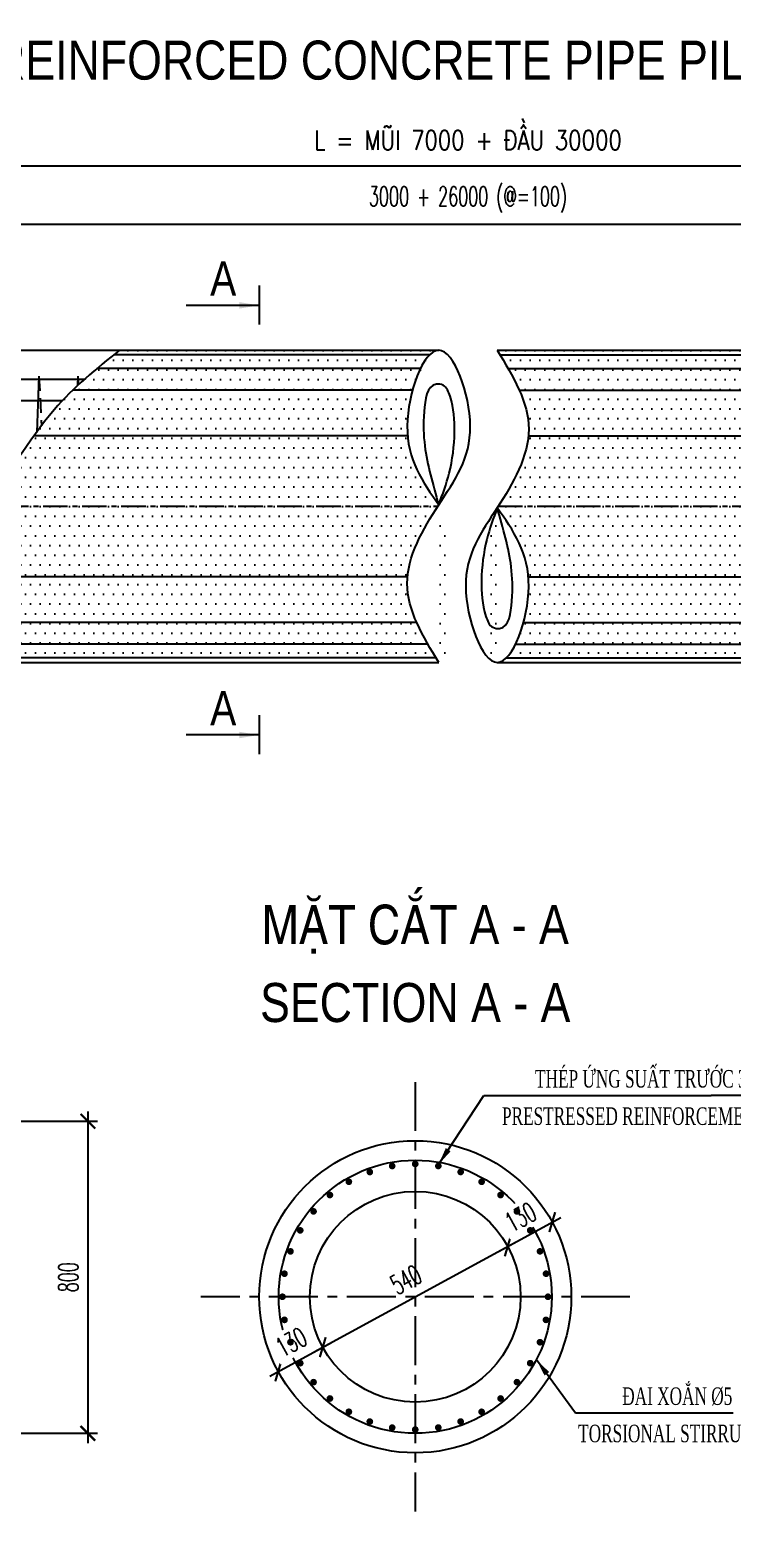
# Model space of a CAD drawing. Extents: x -687 to 808890, y -259 to 107959.
# Drawn here: x 801079 to 802880, y 75470 to 79268 of the extents above; entities that cross this region are included whole.
import ezdxf
from ezdxf.enums import TextEntityAlignment as Align

# ---------------------------------------------------------------- set-up
doc = ezdxf.new("R2010")
doc.units = 0
doc.header["$MEASUREMENT"] = 0
doc.header["$PDMODE"] = 3
doc.linetypes.add('CENTER', pattern=[2, 1.25, -0.25, 0.25, -0.25])
doc.linetypes.add('HIDDEN', pattern=[0.375, 0.25, -0.125])
doc.layers.get('0').update_dxf_attribs({"color": 3, "linetype": 'CONTINUOUS'})
doc.layers.get('DEFPOINTS').update_dxf_attribs({"linetype": 'CONTINUOUS'})
for name, color, linetype in [('Hatch', 5, 'CONTINUOUS'), ('Hidden', 4, 'HIDDEN'), ('Kich thuoc', 4, 'CONTINUOUS'), ('Net vang', 2, 'CONTINUOUS'), ('Text', 3, 'CONTINUOUS'), ('Thep chu', 1, 'CONTINUOUS'), ('Thep dai', 6, 'CONTINUOUS'), ('Tim', 8, 'CENTER')]:
    doc.layers.add(name, color=color, linetype=linetype)
doc.styles.add('Kichthuoc', font='romans.shx', dxfattribs={"width": 0.6})
doc.styles.get("Standard").update_dxf_attribs({"font": 'vntimeh.shx', "width": 0.65})
doc.styles.add('Ten', font='Vharialn.ttf')
doc.styles.add('THUONG', font='vnsimpleh.shx', dxfattribs={"width": 0.8})
doc.dimstyles.new('Dim 250', dxfattribs={"dimscale": 250, "dimtxt": 0.2, "dimasz": 0.15, "dimexe": 0.1, "dimexo": 0.1, "dimgap": 0.1, "dimtad": 1, "dimdec": 0, "dimlfac": -1, "dimzin": 0, "dimdsep": 46, "dimtxsty": 'Kichthuoc', "dimblk": 'ARCHTICK', "dimcen": 0.1, "dimdle": 0.1, "dimclrd": 4, "dimclre": 4, "dimclrt": 3, "dimadec": 0, "dimazin": 0, "dimtfac": 1, "dimtdec": 0, "dimtix": 1, "dimtmove": 2, "dimatfit": 3, "dimfxl": 1, "dimtfill": 1, "dimtolj": 1, "dimtzin": 0, "dimarcsym": 0})
doc.dimstyles.new('Le 250', dxfattribs={"dimscale": 250, "dimtxt": 0.22, "dimasz": 0.18, "dimexe": 0.1, "dimexo": 0.2, "dimgap": 0.1, "dimtad": 1, "dimdec": 0, "dimzin": 0, "dimdsep": 46, "dimtxsty": 'Kichthuoc', "dimblk": 'ARCHTICK', "dimcen": 0, "dimdle": 0.1, "dimclrd": 2, "dimclre": 2, "dimclrt": 256, "dimadec": 0, "dimazin": 0, "dimtfac": 1, "dimtdec": 0, "dimtix": 1, "dimtmove": 2, "dimatfit": 3, "dimfxl": 1, "dimtolj": 1, "dimtzin": 0, "dimarcsym": 0})

# ---------------------------------------------------------------- blocks, each defined once
blk = doc.blocks.new('_ArchTick')
at = {"color": 0, "linetype": 'ByBlock', "const_width": 0.15}
blk.add_lwpolyline([(-0.5, -0.5), (0.5, 0.5)], dxfattribs=at)
blk = doc.blocks.new('*D361')
at = {"layer": 'DEFPOINTS', "color": 0}
for p in [(801015.8, 76470.2), (801015.8, 75670.2), (801228, 75670.2)]:
    blk.add_point(p, dxfattribs=at)
at = {"layer": 'Kich thuoc', "color": 4, "lineweight": -2}
for p, q in [((801228, 76495.2), (801228, 75645.2)), ((801040.8, 76470.2), (801253, 76470.2)), ((801040.8, 75670.2), (801253, 75670.2))]:
    blk.add_line(p, q, dxfattribs=at)
at = {"layer": 'Kich thuoc', "color": 4, "lineweight": -2, "xscale": 37.5, "yscale": 37.5, "zscale": 37.5}
for p, rotation in [((801228, 76470.2), 90), ((801228, 75670.2), 270)]:
    blk.add_blockref('_ArchTick', p, dxfattribs=dict(at, rotation=rotation))
at = {"layer": 'Kich thuoc', "color": 3, "insert": (801178, 76070.2), "char_height": 50, "attachment_point": 5, "rotation": 90, "style": 'Kichthuoc', "bg_fill": 3, "box_fill_scale": 1.25, "bg_fill_color": 9, "bg_fill_true_color": 13158600, "bg_fill_transparency": 0}
blk.add_mtext('\\A1;800', dxfattribs=at)
blk = doc.blocks.new('*D372')
at = {"layer": 'Kich thuoc', "color": 4, "lineweight": -2}
for p, q in [((801694.1, 75816.8), (801852.2, 75902.9)), ((801842.2, 75869), (801842.2, 75869)), ((801728, 75806.8), (801728, 75806.8))]:
    blk.add_line(p, q, dxfattribs=at)
at = {"layer": 'Kich thuoc', "color": 4, "lineweight": -2, "xscale": 37.5, "yscale": 37.5, "zscale": 37.5}
for p, rotation in [((801830.2, 75891), 28.58698925842274), ((801716, 75828.8), 208.5869892584228)]:
    blk.add_blockref('_ArchTick', p, dxfattribs=dict(at, rotation=rotation))
at = {"layer": 'Kich thuoc', "color": 3, "insert": (801749.2, 75903.8), "char_height": 50, "attachment_point": 5, "rotation": 28.587, "style": 'Kichthuoc', "bg_fill": 3, "box_fill_scale": 1.25, "bg_fill_color": 9, "bg_fill_true_color": 13158600, "bg_fill_transparency": 4344276}
blk.add_mtext('\\A1;130', dxfattribs=at)
at = {"layer": 'DEFPOINTS', "color": 0}
for p in [(801830.2, 75891), (801830.2, 75891), (801716, 75828.8)]:
    blk.add_point(p, dxfattribs=at)
blk = doc.blocks.new('*D373')
at = {"layer": 'DEFPOINTS', "color": 0}
for p in [(802304.4, 76149.4), (802304.4, 76149.4), (801830.2, 75891)]:
    blk.add_point(p, dxfattribs=at)
at = {"layer": 'Kich thuoc', "color": 4, "lineweight": -2}
blk.add_line((801808.2, 75879), (802326.3, 76161.3), dxfattribs=at)
at = {"layer": 'Kich thuoc', "color": 4, "lineweight": -2, "xscale": 37.5, "yscale": 37.5, "zscale": 37.5}
for p, rotation in [((802304.4, 76149.4), 28.58698925857877), ((801830.2, 75891), 208.5869892585787)]:
    blk.add_blockref('_ArchTick', p, dxfattribs=dict(at, rotation=rotation))
at = {"layer": 'Kich thuoc', "color": 3, "insert": (802043.4, 76064.1), "char_height": 50, "attachment_point": 5, "rotation": 28.587, "style": 'Kichthuoc', "bg_fill": 3, "box_fill_scale": 1.25, "bg_fill_color": 9, "bg_fill_true_color": 13158600, "bg_fill_transparency": 11732736}
blk.add_mtext('\\A1;540', dxfattribs=at)
blk = doc.blocks.new('*D374')
at = {"layer": 'Kich thuoc', "color": 4, "lineweight": -2}
for p, q in [((802282.4, 76137.4), (802440.5, 76223.5)), ((802430.5, 76189.6), (802430.5, 76189.6)), ((802316.3, 76127.4), (802316.3, 76127.4))]:
    blk.add_line(p, q, dxfattribs=at)
at = {"layer": 'Kich thuoc', "color": 4, "lineweight": -2, "xscale": 37.5, "yscale": 37.5, "zscale": 37.5}
for p, rotation in [((802418.5, 76211.6), 28.58698925876108), ((802304.4, 76149.4), 208.5869892587611)]:
    blk.add_blockref('_ArchTick', p, dxfattribs=dict(at, rotation=rotation))
at = {"layer": 'Kich thuoc', "color": 3, "insert": (802337.5, 76224.4), "char_height": 50, "attachment_point": 5, "rotation": 28.587, "style": 'Kichthuoc', "bg_fill": 3, "box_fill_scale": 1.25, "bg_fill_color": 9, "bg_fill_true_color": 13158600, "bg_fill_transparency": 11732736}
blk.add_mtext('\\A1;130', dxfattribs=at)
at = {"layer": 'DEFPOINTS', "color": 0}
for p in [(802418.5, 76211.6), (802418.5, 76211.6), (802304.4, 76149.4)]:
    blk.add_point(p, dxfattribs=at)
blk = doc.blocks.new('*D338')
at = {"layer": 'DEFPOINTS', "color": 0}
for p in [(805602.5, 78919.2), (798802.5, 78446.3), (805602.5, 78446.3)]:
    blk.add_point(p, dxfattribs=at)
at = {"layer": 'Kich thuoc', "color": 4, "lineweight": -2}
for p, q in [((798802.5, 78471.3), (798802.5, 78944.2)), ((805602.5, 78471.3), (805602.5, 78944.2)), ((798777.5, 78919.2), (805627.5, 78919.2))]:
    blk.add_line(p, q, dxfattribs=at)
at = {"layer": 'Kich thuoc', "color": 4, "lineweight": -2, "xscale": 37.5, "yscale": 37.5, "zscale": 37.5, "rotation": 180}
blk.add_blockref('_ArchTick', (798802.5, 78919.2), dxfattribs=at)
at = {"layer": 'Kich thuoc', "color": 4, "lineweight": -2, "xscale": 37.5, "yscale": 37.5, "zscale": 37.5}
blk.add_blockref('_ArchTick', (805602.5, 78919.2), dxfattribs=at)
at = {"layer": 'Kich thuoc', "color": 3, "insert": (802202.5, 78984.7), "char_height": 50, "attachment_point": 5, "style": 'THUONG', "bg_fill": 3, "box_fill_scale": 1.25, "bg_fill_color": 9, "bg_fill_true_color": 13158600, "bg_fill_transparency": 11989052}
blk.add_mtext('\\A1;l = mòi 7000 + ®Çu 30000', dxfattribs=at)
blk = doc.blocks.new('*D339')
at = {"layer": 'DEFPOINTS', "color": 0}
for p in [(803602.5, 78769.2), (800802.5, 78446.3), (803602.5, 78446.3)]:
    blk.add_point(p, dxfattribs=at)
at = {"layer": 'Kich thuoc', "color": 4, "lineweight": -2}
for p, q in [((800777.5, 78769.2), (803627.5, 78769.2)), ((800802.5, 78471.3), (800802.5, 78794.2)), ((803602.5, 78471.3), (803602.5, 78794.2))]:
    blk.add_line(p, q, dxfattribs=at)
at = {"layer": 'Kich thuoc', "color": 4, "lineweight": -2, "xscale": 37.5, "yscale": 37.5, "zscale": 37.5, "rotation": 180}
blk.add_blockref('_ArchTick', (800802.5, 78769.2), dxfattribs=at)
at = {"layer": 'Kich thuoc', "color": 4, "lineweight": -2, "xscale": 37.5, "yscale": 37.5, "zscale": 37.5}
blk.add_blockref('_ArchTick', (803602.5, 78769.2), dxfattribs=at)
at = {"layer": 'Kich thuoc', "color": 3, "insert": (802202.5, 78832.3), "char_height": 50, "attachment_point": 5, "style": 'Kichthuoc', "bg_fill": 3, "box_fill_scale": 1.25, "bg_fill_color": 9, "bg_fill_true_color": 13158600, "bg_fill_transparency": 14870860}
blk.add_mtext('\\A1;3000 + 26000 (@=100)', dxfattribs=at)

msp = doc.modelspace()

# ---------------------------------------------------------------- hatches: boundary and pattern name
at = {"layer": 'Hatch'}
h = msp.add_hatch(dxfattribs=at)
h.set_pattern_fill('DOTS', color=11, scale=400, style=0)
h.set_pattern_definition([(180, (1604493.353, -32679.067), (-12.5, 25), [0, -25])])
edge = h.paths.add_edge_path()
edge.add_spline(control_points=[(802156.4, 77664.6), (802147.1, 77653.1), (802097.3, 77618.7), (802006.4, 77871.2), (802086.7, 77984.6), (802127.5, 78042.3)], knot_values=[811.110562, 811.110562, 811.110562, 811.110562, 862.881742, 1073.007423, 1290.557934, 1290.557934, 1290.557934, 1290.557934], degree=3, periodic=0)
edge.add_line((802127.5, 77646.3), (800512.3, 77646.3))
edge.add_line((802127.5, 78446.3), (801309, 78446.3))
edge.add_spline(control_points=[(801309, 78446.3), (801250, 78398.9), (801110.3, 78286.6), (800980.1, 78027.3), (800648, 77952.7), (800560.2, 77754.4), (800512.3, 77646.3)], knot_values=[0, 0, 0, 0, 226.398441, 536.414113, 815.347417, 1150.174082, 1150.174082, 1150.174082, 1150.174082], degree=3, periodic=0)
edge.add_spline(control_points=[(802127.5, 78446.3), (802087.2, 78379.6), (802006.4, 78246.3), (802093.1, 78093.8), (802140.1, 78023.1), (802146.3, 78013.7)], knot_values=[0, 0, 0, 0, 217.550511, 435.101022, 468.730043, 468.730043, 468.730043, 468.730043], degree=3, periodic=0)
h = msp.add_hatch(dxfattribs=at)
h.set_pattern_fill('DOTS', color=11, scale=400, style=0)
h.set_pattern_definition([(0, (-88.28, -32679.067), (12.5, 25), [0, -25])])
edge = h.paths.add_edge_path()
edge.add_spline(control_points=[(802248.7, 77664.6), (802258, 77653.1), (802307.8, 77618.7), (802398.7, 77871.2), (802318.4, 77984.6), (802277.5, 78042.3)], knot_values=[811.110562, 811.110562, 811.110562, 811.110562, 862.881742, 1073.007423, 1290.557934, 1290.557934, 1290.557934, 1290.557934], degree=3, periodic=0)
edge.add_line((802277.5, 77646.3), (803892.8, 77646.3))
edge.add_line((802277.5, 78446.3), (803096.1, 78446.3))
edge.add_spline(control_points=[(803096.1, 78446.3), (803155.1, 78398.9), (803294.8, 78286.6), (803425, 78027.3), (803757, 77952.7), (803844.9, 77754.4), (803892.8, 77646.3)], knot_values=[0, 0, 0, 0, 226.398441, 536.414113, 815.347417, 1150.174082, 1150.174082, 1150.174082, 1150.174082], degree=3, periodic=0)
edge.add_spline(control_points=[(802277.5, 78446.3), (802317.9, 78379.6), (802398.6, 78246.3), (802312, 78093.8), (802265, 78023.1), (802258.8, 78013.7)], knot_values=[0, 0, 0, 0, 217.550511, 435.101022, 468.730043, 468.730043, 468.730043, 468.730043], degree=3, periodic=0)

# ---------------------------------------------------------------- linework, layer by layer
for p, q in [((798782.5, 78446.3), (802127.5, 78446.3)), ((802277.5, 78446.3), (805587.5, 78446.3)), ((798782.5, 77646.3), (802127.5, 77646.3)), ((802277.5, 77646.3), (805587.5, 77646.3))]:
    msp.add_line(p, q)
msp.add_circle((802067.3, 76020.2), 270)
at = {"layer": 'Hatch', "color": 9}
for p, q in [((802103.9, 78434.3), (801294.2, 78434.3)), ((802284.8, 78434.3), (803110.9, 78434.3)), ((802080.6, 78399.4), (801251.4, 78399.4)), ((802305.4, 78399.4), (803153.7, 78399.4)), ((802060.2, 78343.7), (801189, 78343.7)), ((802334.1, 78343.7), (803216.1, 78343.7)), ((802047.7, 78226.8), (801090.1, 78226.8)), ((802357.5, 78226.8), (803314.9, 78226.8)), ((802047.6, 77865.7), (800632.4, 77865.7)), ((802357.4, 77865.7), (803772.7, 77865.7)), ((802071, 77748.8), (800559.7, 77748.8)), ((802344.9, 77748.8), (803845.4, 77748.8)), ((802099.7, 77693.1), (800533.3, 77693.1)), ((802324.5, 77693.1), (803871.8, 77693.1)), ((802120.3, 77658.2), (800517.6, 77658.2)), ((802301.2, 77658.2), (803887.5, 77658.2))]:
    msp.add_line(p, q, dxfattribs=at)
at = {"layer": 'Hidden', "ltscale": 150}
for p, q in [((801102.5, 78379.7), (801109.1, 78252.7)), ((801202.5, 78379.7), (801203.7, 78357.6))]:
    msp.add_line(p, q, dxfattribs=at)
at = {"layer": 'Kich thuoc'}
msp.add_line((801161.9, 78316.3), (798802.5, 78316.3), dxfattribs=at)
at = {"layer": 'Net vang'}
for points, knots in [([(801309, 78446.3), (801250, 78398.9), (801110.3, 78286.6), (800980.1, 78027.3), (800648, 77952.7), (800560.2, 77754.4), (800512.3, 77646.3)], [0, 0, 0, 0, 226.398441, 536.414113, 815.347417, 1150.174082, 1150.174082, 1150.174082, 1150.174082]), ([(802127.5, 77646.3), (802087.2, 77712.9), (802006.4, 77846.2), (802127.1, 78058.5), (802248.9, 78219.4), (802127.3, 78557.3), (802006.4, 78221.3), (802086.7, 78107.9), (802127.5, 78050.2)], [0, 0, 0, 0, 217.550511, 435.101022, 652.651533, 862.881742, 1073.007423, 1290.557934, 1290.557934, 1290.557934, 1290.557934]), ([(802277.5, 78446.3), (802317.9, 78379.6), (802398.6, 78246.3), (802278, 78034), (802156.1, 77873.1), (802277.8, 77535.3), (802398.7, 77871.2), (802318.4, 77984.6), (802277.5, 78042.3)], [0, 0, 0, 0, 217.550511, 435.101022, 652.651533, 862.881742, 1073.007423, 1290.557934, 1290.557934, 1290.557934, 1290.557934]), ([(802127.5, 78050.2), (802112.8, 78101.7), (802089.7, 78182.3), (802086.9, 78277.5), (802098.1, 78364.4), (802146.2, 78357.3), (802165.6, 78307.5), (802171, 78232.8), (802159.7, 78136.7), (802137.4, 78076.8), (802127.5, 78050.2)], [0, 0, 0, 0, 155.255889, 243.008911, 319.962243, 337.767249, 370.835349, 463.424431, 569.804282, 654.888435, 654.888435, 654.888435, 654.888435]), ([(802277.5, 78042.3), (802292.3, 77990.8), (802315.4, 77910.2), (802318.2, 77815), (802307, 77728.1), (802258.9, 77735.2), (802239.4, 77785), (802234.1, 77859.8), (802245.4, 77955.8), (802267.6, 78015.7), (802277.5, 78042.3)], [0, 0, 0, 0, 155.255889, 243.008911, 319.962243, 337.767249, 370.835349, 463.424431, 569.804282, 654.888435, 654.888435, 654.888435, 654.888435])]:
    msp.add_open_spline(points, degree=3, knots=knots, dxfattribs=at)
at = {"layer": 'Thep chu'}
for p, q in [((801667.2, 78611.9), (801667.2, 78511.9)), ((801218.8, 78371.3), (798821.5, 78371.3)), ((801667.2, 77510.7), (801667.2, 77410.7))]:
    msp.add_line(p, q, dxfattribs=at)
at = {"layer": 'Thep chu', "const_width": 8.56}
for points in [[(801946.8, 76338.6, 1), (801954.9, 76341.5, 1)], [(802004, 76354.7, 1), (802012.4, 76356.1, 1)], [(802063, 76360.6, 1), (802071.6, 76360.6, 1)], [(802122.2, 76356.1, 1), (802130.6, 76354.7, 1)], [(802179.7, 76341.5, 1), (802187.7, 76338.6, 1)], [(801893.4, 76312.8, 1), (801900.8, 76317.1, 1)], [(802233.8, 76317.1, 1), (802241.2, 76312.8, 1)], [(801845.2, 76278.2, 1), (801851.8, 76283.7, 1)], [(801803.8, 76235.7, 1), (801809.3, 76242.3, 1)], [(801770.3, 76186.7, 1), (801774.6, 76194.1, 1)], [(801745.9, 76132.6, 1), (801748.9, 76140.6, 1)], [(801731.3, 76075.1, 1), (801732.8, 76083.5, 1)], [(802401.8, 76083.5, 1), (802403.3, 76075.1, 1)], [(801726.9, 76015.9, 1), (801726.9, 76024.5, 1)], [(802407.7, 76024.5, 1), (802407.7, 76015.9, 1)], [(802403.3, 75965.3, 1), (802401.8, 75956.8, 1)], [(802388.6, 75907.8, 1), (802385.7, 75899.7, 1)], [(802364.2, 75853.7, 1), (802359.9, 75846.3, 1)], [(802330.8, 75804.6, 1), (802325.3, 75798.1, 1)], [(801851.8, 75756.7, 1), (801845.2, 75762.2, 1)], [(802289.4, 75762.2, 1), (802282.8, 75756.7, 1)], [(801900.8, 75723.2, 1), (801893.4, 75727.5, 1)], [(802241.2, 75727.5, 1), (802233.8, 75723.2, 1)], [(801954.9, 75698.8, 1), (801946.8, 75701.8, 1)], [(802012.4, 75684.2, 1), (802004, 75685.7, 1)], [(802130.6, 75685.7, 1), (802122.2, 75684.2, 1)], [(802187.7, 75701.8, 1), (802179.7, 75698.8, 1)], [(802071.6, 75679.8, 1), (802063, 75679.8, 1)]]:
    msp.add_lwpolyline(points, format="xyb", close=True, dxfattribs=at)
at = {"layer": 'Thep dai'}
for p, q in [((801102.5, 78379.7), (801097.3, 78236.7)), ((801202.5, 78379.7), (801201.7, 78355.7))]:
    msp.add_line(p, q, dxfattribs=at)
msp.add_circle((802067.3, 76020.2), 350, dxfattribs=at)
at = {"layer": 'Tim', "ltscale": 50}
for p, q in [((798013.7, 78046.3), (802125, 78046.3)), ((802280.1, 78046.3), (805644.9, 78046.3))]:
    msp.add_line(p, q, dxfattribs=at)

# ---------------------------------------------------------------- texts
at = {"layer": 'Text', "color": 3, "style": 'Ten'}
for s, height, p in [('prestressed reinforced concrete pipe pile D800-540, L= 37m (1:25)', 100, (802202.5, 79139.9)), ('A', 87.5, (801575, 78586.3)), ('A', 87.5, (801575, 77485.1)), ('mÆt c¾t A - A', 100, (802067.3, 76924.4)), ('Section A - A', 100, (802067.3, 76724.4))]:
    msp.add_text(s, height=height, dxfattribs=at).set_placement(p, align=Align.CENTER)
at = {"layer": 'Text', "width": 0.65}
for s, p in [('thÐp øng suÊt tr\xadíc 36%%c10.7', (802711.3, 76556.4)), ('prestressed reinforcement 36%%c10.7', (802711.3, 76460.7)), ('®ai xo¾n %%C5', (802739.1, 75743)), ('torsional stirrup %%C5', (802739.1, 75647.4))]:
    msp.add_text(s, height=45, dxfattribs=at).set_placement(p, align=Align.CENTER)

# ---------------------------------------------------------------- dimensions: what is measured, and where the dimension line sits
at = {"layer": 'Kich thuoc'}
dim = msp.add_linear_dim(base=(801228, 75670.2), p1=(801015.8, 76470.2), p2=(801015.8, 75670.2), angle=90, dimstyle='Dim 250', dxfattribs=at)
dim.commit()
dim.dimension.update_dxf_attribs({"geometry": '*D361', "text_midpoint": (801178, 76070.2)})

# ---------------------------------------------------------------- leaders
at = {"layer": 'Kich thuoc', "color": 1}
for points in [[(801666.6, 78561.3), (801480.1, 78561.3)], [(801666.6, 77460.1), (801480.1, 77460.1)]]:
    msp.add_leader(points, dimstyle='Le 250', override={"dimasz": 0.2, "dimclrd": 1}, dxfattribs=at)
at = {"layer": 'Kich thuoc'}
for points in [[(802127.1, 76359.6), (802243.4, 76536), (802825.8, 76536)], [(803334.6, 76347.7), (803077.1, 76536), (802825.8, 76536)], [(802378, 75859), (802478.5, 75722.7), (802882.2, 75722.7)]]:
    msp.add_leader(points, dimstyle='Le 250', override={"dimtad": 0}, dxfattribs=at)

# ---------------------------------------------------------------- next in the draw order: dimensions: what is measured, and where the dimension line sits
dim = msp.add_linear_dim(base=(805602.5, 78919.2), p1=(798802.5, 78446.3), p2=(805602.5, 78446.3), text='l = mòi 7000 + ®Çu 30000', dimstyle='Dim 250', override={"dimtxsty": 'THUONG'}, dxfattribs=at)
dim.commit()
dim.dimension.update_dxf_attribs({"geometry": '*D338', "text_midpoint": (802202.5, 78984.7)})
dim = msp.add_aligned_dim(p1=(801716, 75828.8), p2=(801830.2, 75891), distance=0, dimstyle='Dim 250', dxfattribs=at)
dim.commit()
dim.dimension.update_dxf_attribs({"geometry": '*D372', "text_midpoint": (801749.2, 75903.8)})

# ---------------------------------------------------------------- next in the draw order: linework, layer by layer
at = {"layer": 'Thep chu', "const_width": 8.56}
for points in [[(801732.8, 75956.8, 1), (801731.3, 75965.3, 1)], [(801748.9, 75899.7, 1), (801745.9, 75907.8, 1)], [(801774.6, 75846.3, 1), (801770.3, 75853.7, 1)], [(801809.3, 75798.1, 1), (801803.8, 75804.6, 1)]]:
    msp.add_lwpolyline(points, format="xyb", close=True, dxfattribs=at)

# ---------------------------------------------------------------- next in the draw order: dimensions: what is measured, and where the dimension line sits
at = {"layer": 'Kich thuoc'}
dim = msp.add_linear_dim(base=(803602.5, 78769.2), p1=(800802.5, 78446.3), p2=(803602.5, 78446.3), text='3000 + 26000 (@=100)', dimstyle='Dim 250', dxfattribs=at)
dim.commit()
dim.dimension.update_dxf_attribs({"geometry": '*D339', "text_midpoint": (802202.5, 78832.3)})
dim = msp.add_aligned_dim(p1=(801830.2, 75891), p2=(802304.4, 76149.4), distance=0, dimstyle='Dim 250', dxfattribs=at)
dim.commit()
dim.dimension.update_dxf_attribs({"geometry": '*D373', "text_midpoint": (802043.4, 76064.1)})

# ---------------------------------------------------------------- next in the draw order: linework, layer by layer
at = {"layer": 'Tim', "ltscale": 100}
for p, q in [((802067.3, 76570.2), (802067.3, 75470.2)), ((802617.3, 76020.2), (801517.3, 76020.2))]:
    msp.add_line(p, q, dxfattribs=at)

# ---------------------------------------------------------------- next in the draw order: dimensions: what is measured, and where the dimension line sits
at = {"layer": 'Kich thuoc'}
dim = msp.add_aligned_dim(p1=(802304.4, 76149.4), p2=(802418.5, 76211.6), distance=0, dimstyle='Dim 250', dxfattribs=at)
dim.commit()
dim.dimension.update_dxf_attribs({"geometry": '*D374', "text_midpoint": (802337.5, 76224.4)})

# ---------------------------------------------------------------- next in the draw order: linework, layer by layer
msp.add_circle((802067.3, 76020.2), 400)
at = {"layer": 'Thep chu', "const_width": 8.56}
for points in [[(802282.8, 76283.7, 1), (802289.4, 76278.2, 1)], [(802325.3, 76242.3, 1), (802330.8, 76235.7, 1)], [(802359.9, 76194.1, 1), (802364.2, 76186.7, 1)], [(802385.7, 76140.6, 1), (802388.6, 76132.6, 1)]]:
    msp.add_lwpolyline(points, format="xyb", close=True, dxfattribs=at)

doc.saveas('drawing.dxf')
